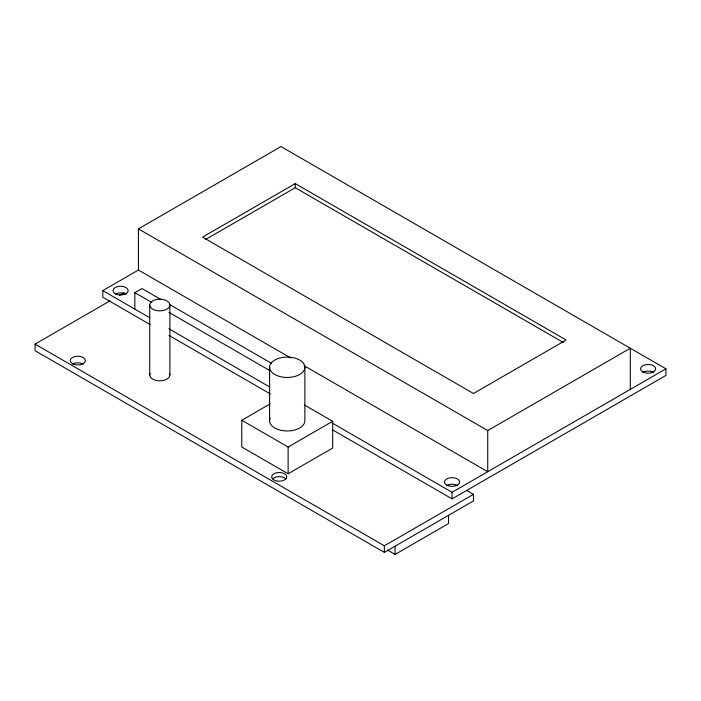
<?xml version="1.0" encoding="UTF-8"?>
<svg xmlns="http://www.w3.org/2000/svg" width="701" height="701" viewBox="0 0 701 701"><rect width="100%" height="100%" fill="white"/><g stroke="black" fill="none" stroke-linecap="round" stroke-linejoin="round"><path stroke-width="1.05" d="M290.827 358.027L138.421 270.034L138.421 228.876L280.996 146.562L665.95 368.814L665.95 375.403L452.084 498.875L332.809 430.011M150.102 324.528L102.775 297.198L102.775 290.617L138.421 270.034M295.252 183.601L202.58 237.113L473.473 393.506L566.145 340.003L295.252 183.601L295.252 187.719L563.306 342.482M205.411 239.584L295.252 187.719M466.848 490.525L473.473 494.345L473.473 500.935L384.358 552.379L35.05 350.71L35.05 344.121L109.943 300.887M119.424 295.41L124.156 292.676M134.855 309.132L134.855 292.676L141.979 288.558L160.871 299.458M304.304 404.915L332.677 421.292L332.677 448.044L288.12 473.771L241.784 447.019L241.784 420.258L270.227 403.846M241.784 420.258L288.12 447.019L332.677 421.292M138.421 228.876L487.73 430.554L630.304 348.239L630.304 389.397M332.186 423.062L452.084 492.286L665.95 368.814M35.05 344.121L384.358 545.79L473.473 494.345M387.522 550.092L395.057 554.438L448.517 523.568L448.517 515.34M304.076 365.685L487.73 471.712L487.73 430.554M169.362 304.365L271.34 363.241M134.855 292.676L151.845 302.481M168.845 312.295L269.876 370.627M102.775 290.617L149.961 317.86M168.845 328.76L269.876 387.092M169.037 335.455L270.332 393.936M452.084 492.286L452.084 498.875M395.057 546.202L395.057 554.438M384.358 545.79L384.358 552.379M304.874 367.271A17.639 10.182 0 0 1 278.411 376.095A17.639 10.182 0 0 1 278.411 358.448A17.639 10.182 0 0 1 304.874 367.271L304.874 420.775A17.639 10.182 0 0 1 284.93 430.878A17.639 10.182 0 0 1 270.192 418.138M288.12 447.019L288.12 473.771M269.587 367.271L269.587 420.775M169.887 305.023A10.086 5.818 0 0 1 154.763 310.061A10.086 5.818 0 0 1 154.763 299.975A10.086 5.818 0 0 1 169.887 305.023L169.887 374.991M149.725 305.023L149.725 374.991M169.546 373.484A10.086 5.818 0 0 1 159.802 380.809A10.086 5.818 0 0 1 150.067 373.484M72.475 364.082A7.562 4.364 0 0 1 83.174 364.082M272.663 478.792A7.562 4.364 0 0 1 285.763 478.792M642.782 372.31A7.562 4.364 0 0 1 653.472 372.31M115.253 294.113A7.562 4.364 0 0 1 125.943 294.113M446.739 485.495A7.562 4.364 0 0 1 457.429 485.495M74.043 364.362A7.562 4.364 0 0 0 85.382 360.586A7.562 4.364 0 0 0 74.043 356.8A7.562 4.364 0 0 0 74.043 364.362M275.432 480.632A7.562 4.364 0 0 0 286.77 476.855A7.562 4.364 0 0 0 275.432 473.079A7.562 4.364 0 0 0 275.432 480.632M448.307 485.784A7.562 4.364 0 0 0 459.646 481.999A7.562 4.364 0 0 0 448.307 478.222A7.562 4.364 0 0 0 448.307 485.784M116.813 294.394A7.562 4.364 0 0 0 128.16 290.617A7.562 4.364 0 0 0 116.813 286.832A7.562 4.364 0 0 0 116.813 294.394M644.35 372.599A7.562 4.364 0 0 0 655.689 368.814A7.562 4.364 0 0 0 644.35 365.037A7.562 4.364 0 0 0 644.35 372.599"/></g></svg>
